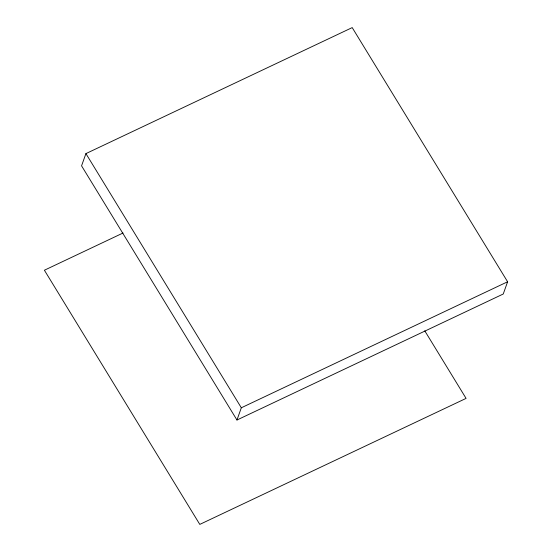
<?xml version="1.0" encoding="UTF-8"?>
<svg xmlns="http://www.w3.org/2000/svg" width="552" height="552" viewBox="0 0 552 552"><rect width="100%" height="100%" fill="white"/><g stroke="black" fill="none" stroke-linecap="round" stroke-linejoin="round"><path stroke-width="0.83" d="M85.919 153.608L81.565 165.841L236.967 420.01L503.251 294.002L507.605 281.775L352.204 27.6L85.919 153.608L241.321 407.783L236.967 420.01M123.034 233.013L44.395 270.225L199.796 524.4L466.081 398.392L424.757 330.807M241.321 407.783L507.605 281.775"/></g></svg>
